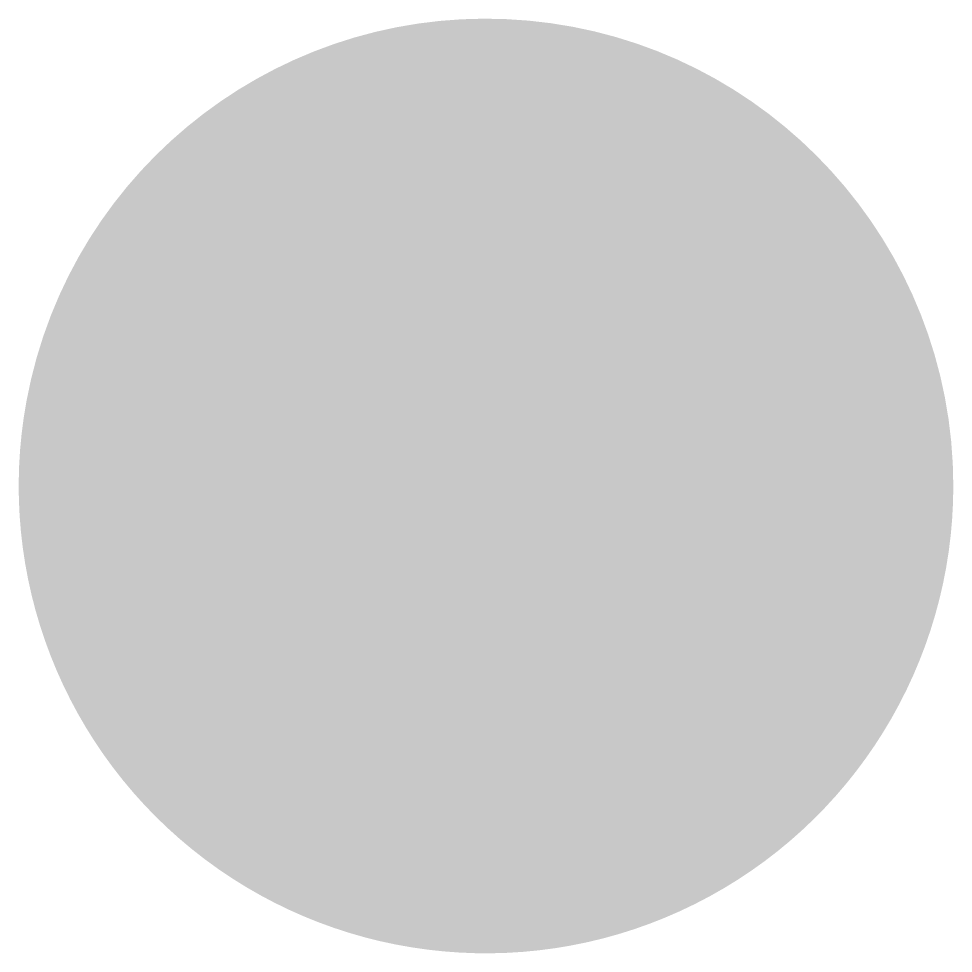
# Model space of a CAD drawing. Header units: feet. Extents: x -0.0228 to 0.0232, y -0.0227 to 0.0232.
import ezdxf

# ---------------------------------------------------------------- set-up
doc = ezdxf.new("R2010")
doc.units = ezdxf.units.FT
doc.header["$MEASUREMENT"] = 0
doc.layers.add('SYM', color=7, linetype='Continuous')

msp = doc.modelspace()

# ---------------------------------------------------------------- hatches: boundary and pattern name
at = {"layer": 'SYM'}
msp.add_hatch(color=256, dxfattribs=at).paths.add_polyline_path([(-0.022372, 0.004388, 1.095451), (0.023154, 0.000231, 0.912866)])

doc.saveas('drawing.dxf')
